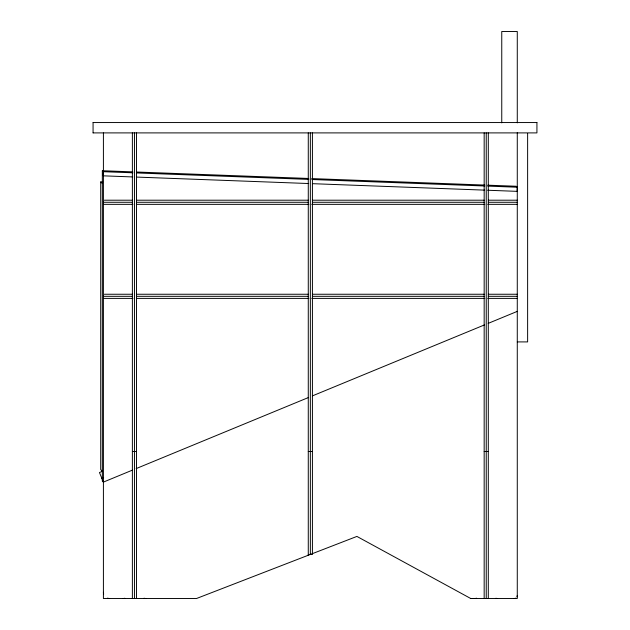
<?xml version="1.0" encoding="UTF-8"?>
<svg xmlns="http://www.w3.org/2000/svg" width="630" height="630" viewBox="0 0 630 630"><rect width="100%" height="100%" fill="white"/><g stroke="black" fill="none" stroke-linecap="round" stroke-linejoin="round"><path stroke-width="0.94" d="M487.691 185.181L516.198 186.252L517.277 187.22L517.12 191.355L487.628 190.244M102.194 471.405L99.461 472.531L103.407 482.1L132.52 470.09M101.832 478.272L103.651 477.524M136.159 468.594L308.07 397.68M312.622 395.798L484.533 324.883M488.171 323.387L517.277 311.377M103.407 482.1L102.328 481.131L102.328 170.73L103.407 171.699L103.407 598.5L196.529 598.5L356.903 536.421L470.72 598.5L474.815 598.476A6.205 6.205 0 0 0 476.619 598.216M93.082 122.551L536.925 122.551M93.082 132.898L536.925 132.898L536.933 122.551M104.375 200.206L132.379 200.206M136.521 200.206L308.275 200.206M312.417 200.206L484.171 200.206M488.305 200.206L517.277 200.206M103.407 202.277L132.379 202.277M136.521 202.277L308.275 202.277M312.417 202.277L484.171 202.277M488.305 202.277L517.277 202.277M103.407 204.341L132.898 204.341M136.521 204.341L308.873 204.341M311.818 204.341L484.84 204.341M487.785 204.341L517.277 204.341M104.375 294.249L132.379 294.249M136.521 294.249L308.275 294.249M312.417 294.249L484.171 294.249M488.305 294.249L517.277 294.249M103.407 296.32L132.379 296.32M136.521 296.32L308.275 296.32M312.417 296.32L484.171 296.32M488.305 296.32L517.277 296.32M103.407 298.392L132.898 298.392M136.521 298.392L308.873 298.392M311.818 298.392L484.84 298.392M487.785 298.392L517.277 298.392M517.277 341.909L527.625 341.909L527.625 133.418M132.379 451.521L136.521 451.521M308.275 451.521L312.417 451.521M484.171 451.521L488.305 451.521M308.275 554.439L312.417 554.439L312.417 132.898M470.72 598.5L517.277 598.5L517.277 132.678M102.328 170.73L132.804 171.872M136.734 172.022L308.771 178.471M311.724 178.581L484.738 185.07M132.898 172.801L103.407 171.699L103.257 175.833L132.749 176.943M136.836 172.951L308.873 179.4M311.818 179.511L484.84 186M487.785 186.11L517.277 187.22M136.678 177.085L308.716 183.535M312.645 183.684L484.683 190.134M102.06 470.815L100.706 469.602L100.706 181.952L102.674 182.023M100.706 181.952L102.06 183.165M517.277 122.85L517.277 31.5L501.756 31.5L501.756 122.85M488.305 132.898L488.305 598.5M486.242 132.898L486.242 598.5M484.171 132.898L484.171 598.5M310.346 132.898L310.346 554.439M308.275 132.898L308.275 555.243M136.521 132.898L136.521 598.5M134.45 132.898L134.45 598.5M132.379 132.898L132.379 598.5M103.407 132.898L103.407 170.73M93.067 122.551L93.067 132.898M145.845 598.492A6.205 6.205 0 0 1 144.042 598.232M497.621 598.5A6.205 6.205 0 0 1 495.912 598.264M517.277 595.397A3.103 3.103 0 0 1 516.931 596.823M515.6 598.153A3.103 3.103 0 0 1 514.174 598.5M109.62 598.5A6.205 6.205 0 0 1 107.533 598.138M103.674 594.09A6.205 6.205 0 0 1 103.407 592.294M124.779 598.264A6.205 6.205 0 0 1 123.07 598.5"/></g></svg>
